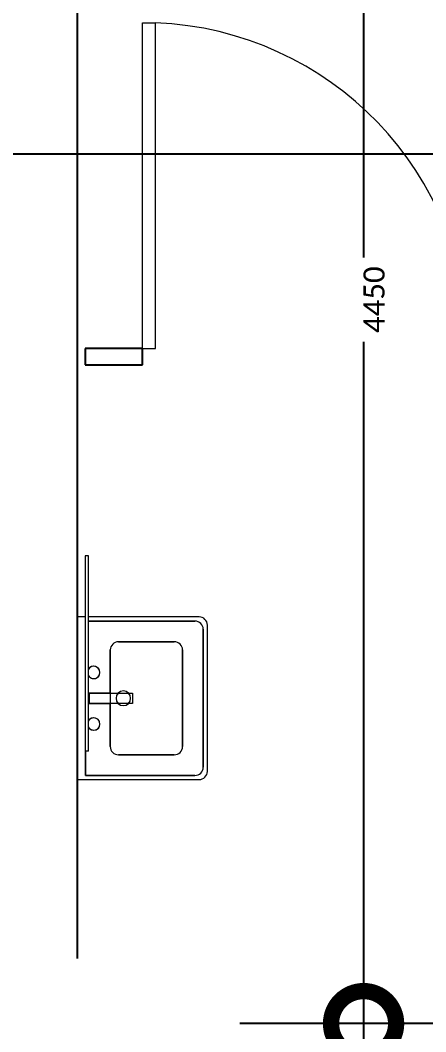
# Model space of a CAD drawing. Header units: metres. Extents: x 22.6 to 101.3, y 9.4 to 67.4.
# Drawn here: x 50.619 to 51.865, y 45.372 to 48.481 of the extents above; entities that cross this region are included whole.
import ezdxf

# ---------------------------------------------------------------- set-up
doc = ezdxf.new("R2010")
doc.units = ezdxf.units.M
doc.layers.add('00', color=252, linetype='Continuous')
for name, color, linetype, lineweight in [('A-BERG', 1, 'Continuous', 9), ('A-DIM', 7, 'Continuous', 5), ('A-DOOR', 5, 'Continuous', 5), ('A-FIXT', 1, 'Continuous', 9)]:
    doc.layers.add(name, color=color, linetype=linetype, lineweight=lineweight)
doc.styles.add('Calibri', font='calibri.ttf', dxfattribs={"height": 0.212639})
doc.dimstyles.new('ECG_Dimn-Detl-100', dxfattribs={"dimscale": 0.3048, "dimtxt": 0.25, "dimasz": 1.312336, "dimexe": 0.492126, "dimexo": 0.0625, "dimgap": 0, "dimtad": 1, "dimdec": 0, "dimlfac": 1000, "dimzin": 0, "dimdsep": 46, "dimtxsty": 'Calibri', "dimblk1": 'DOTSMALL', "dimblk2": 'DOTSMALL', "dimsah": 1, "dimcen": 0.09, "dimdle": 0.492126, "dimazin": 0, "dimtfac": 1, "dimtdec": 4, "dimtix": 1, "dimtmove": 0, "dimatfit": 3, "dimfxl": 0.492126, "dimfxlon": 1, "dimtvp": 1, "dimtolj": 1, "dimtzin": 0, "dimarcsym": 2})

# ---------------------------------------------------------------- blocks, each defined once
blk = doc.blocks.new('Single-Flush-Partition - 1000_ 2201-2763526-GROUND FLOOR PLAN')
at = {"layer": 'A-DOOR'}
for p, q in [((0.46, -0.025), (0.46, -1.0259)), ((0.5, -0.025), (0.46, -0.025)), ((0.5, -0.025), (0.5, -1.0259)), ((0.5, -1.0259), (0.46, -1.0259))]:
    blk.add_line(p, q, dxfattribs=at)
blk.add_arc((0.5, -0.025), 1.0017, 180, 267.7114, dxfattribs=at)
blk = doc.blocks.new('ECG_HC SINK - 19_ x 17_-V62-GROUND FLOOR PLAN')
at = {"layer": 'A-FIXT'}
for p, q in [((0.5182, 0.5), (0.069, 0.5)), ((0.5182, 0.5), (0.069, 0.5)), ((0.0436, 0.4746), (0.0436, 0.135)), ((0.0436, 0.4746), (0.0436, 0.135)), ((0.5055, 0.4873), (0.0817, 0.4873)), ((0.0817, 0.4873), (0.5055, 0.4873)), ((0.5055, 0.4873), (0.0817, 0.4873)), ((0.5436, 0.1), (0.5436, 0.4746)), ((0.5436, 0.1), (0.5436, 0.4746)), ((0.0563, 0.4619), (0.0563, 0.135)), ((0.0563, 0.135), (0.0563, 0.4619)), ((0.0563, 0.4619), (0.0563, 0.135)), ((0.5309, 0.1254), (0.5309, 0.4619)), ((0.5309, 0.4619), (0.5309, 0.1254)), ((0.5309, 0.1254), (0.5309, 0.4619)), ((0.1452, 0.4238), (0.442, 0.4238)), ((0.442, 0.4238), (0.1452, 0.4238)), ((0.442, 0.4238), (0.1452, 0.4238)), ((0.1198, 0.227), (0.1198, 0.3984)), ((0.1198, 0.3984), (0.1198, 0.227)), ((0.1198, 0.3984), (0.1198, 0.227)), ((0.4674, 0.3984), (0.4674, 0.227)), ((0.4674, 0.227), (0.4674, 0.3984)), ((0.4674, 0.227), (0.4674, 0.3984)), ((0.2777, 0.2016), (0.2777, 0.2696)), ((0.2777, 0.2696), (0.3093, 0.2696)), ((0.2777, 0.137), (0.2777, 0.2696)), ((0.2777, 0.2696), (0.3093, 0.2696)), ((0.3093, 0.2696), (0.3093, 0.2016)), ((0.3093, 0.2696), (0.3093, 0.137)), ((0.2777, 0.2016), (0.1452, 0.2016)), ((0.1452, 0.2016), (0.2777, 0.2016)), ((0.1452, 0.2016), (0.442, 0.2016)), ((0.2777, 0.2016), (0.2777, 0.137)), ((0.442, 0.2016), (0.3093, 0.2016)), ((0.3093, 0.137), (0.3093, 0.2016)), ((0.3093, 0.2016), (0.442, 0.2016)), ((0.0436, 0.125), (0.0436, 0.1)), ((0.0436, 0.125), (0.0436, 0.1)), ((0.2777, 0.137), (0.3093, 0.137)), ((0.3093, 0.137), (0.2777, 0.137)), ((0.4561, 0.1254), (0.5309, 0.1254)), ((0.5309, 0.1254), (0.4561, 0.1254)), ((0.4561, 0.1254), (0.5309, 0.1254))]:
    blk.add_line(p, q, dxfattribs=at)
for centre, radius, start, end in [((0.069, 0.4746), 0.0254, 90, 180), ((0.069, 0.4746), 0.0254, 90, 180), ((0.5182, 0.4746), 0.0254, 360, 90), ((0.5182, 0.4746), 0.0254, 360, 90), ((0.0817, 0.4619), 0.0254, 90, 180), ((0.0817, 0.4619), 0.0254, 90, 180), ((0.0817, 0.4619), 0.0254, 90, 180), ((0.5055, 0.4619), 0.0254, 360, 90), ((0.5055, 0.4619), 0.0254, 360, 90), ((0.5055, 0.4619), 0.0254, 360, 90), ((0.1452, 0.3984), 0.0254, 90, 180), ((0.1452, 0.3984), 0.0254, 90, 180), ((0.1452, 0.3984), 0.0254, 90, 180), ((0.442, 0.3984), 0.0254, 0, 90), ((0.442, 0.3984), 0.0254, 0, 90), ((0.442, 0.3984), 0.0254, 360, 90), ((0.2936, 0.2418), 0.0225, 360, 180), ((0.2936, 0.2418), 0.0225, 0, 180), ((0.1452, 0.227), 0.0254, 180, 270), ((0.1452, 0.227), 0.0254, 180, 270), ((0.1452, 0.227), 0.0254, 180, 270), ((0.2936, 0.2418), 0.0225, 180, 360), ((0.2936, 0.2418), 0.0225, 180, 0), ((0.442, 0.227), 0.0254, 270, 0), ((0.442, 0.227), 0.0254, 270, 360), ((0.442, 0.227), 0.0254, 270, 0), ((0.2142, 0.1508), 0.0191, 90, 236.5427), ((0.2142, 0.1508), 0.019, 0, 180), ((0.2142, 0.1508), 0.0191, 303.4573, 90), ((0.3728, 0.1508), 0.019, 90, 236.5427), ((0.3728, 0.1508), 0.019, 0, 180), ((0.3728, 0.1508), 0.0191, 303.4573, 90), ((0.2142, 0.1508), 0.0191, 180, 243.7885), ((0.2142, 0.1508), 0.019, 296.2115, 0), ((0.3728, 0.1508), 0.019, 180, 243.7885), ((0.3728, 0.1508), 0.019, 296.2115, 0)]:
    blk.add_arc(centre, radius, start, end, dxfattribs=at)
blk = doc.blocks.new('MIRROR - MIRROR - 600 X 1501-2754835-GROUND FLOOR PLAN')
at = {"layer": 'A-BERG'}
for p, q in [((0.3, 0), (-0.3, 0)), ((-0.3, -0.01), (-0.3, 0)), ((-0.3, -0.01), (0.3, -0.01)), ((0.3, -0.01), (0.3, 0))]:
    blk.add_line(p, q, dxfattribs=at)
blk = doc.blocks.new('_DotSmall')
at = {"color": 0, "linetype": 'ByBlock', "const_width": 0.5}
blk.add_lwpolyline([(-0.0625, 0, 1), (0.0625, 0, 1)], format="xyb", close=True, dxfattribs=at)

msp = doc.modelspace()

# ---------------------------------------------------------------- linework, layer by layer
at = {"layer": '00', "color": 252}
for p, q in [((50.7939, 49.8473), (50.7939, 45.5973)), ((54.0673, 48.0706), (49.3026, 48.0685)), ((50.9949, 47.4723), (50.8189, 47.4723)), ((50.8189, 47.4723), (50.8189, 47.4223)), ((50.9949, 47.4223), (50.9949, 47.4723)), ((50.8189, 47.4223), (50.9949, 47.4223)), ((52.8939, 45.3973), (51.2939, 45.3973))]:
    msp.add_line(p, q, dxfattribs=at)

# ---------------------------------------------------------------- block references
for name, p, rotation in [('Single-Flush-Partition - 1000_ 2201-2763526-GROUND FLOOR PLAN', (51.4949, 47.4473), 180), ('MIRROR - MIRROR - 600 X 1501-2754835-GROUND FLOOR PLAN', (50.8189, 46.5348), 90.00000000000061), ('ECG_HC SINK - 19_ x 17_-V62-GROUND FLOOR PLAN', (50.6939, 46.6909), 269.9999999999999)]:
    msp.add_blockref(name, p, dxfattribs=dict(at, rotation=rotation))

# ---------------------------------------------------------------- dimensions: what is measured, and where the dimension line sits
at = {"layer": 'A-DIM'}
msp.add_linear_dim(base=(51.6738, 45.3973), p1=(51.8238, 49.8473), p2=(51.8238, 45.3973), angle=90, dimstyle='ECG_Dimn-Detl-100', override={"dimpost": '<>', "dimfxl": 4.45}, dxfattribs=at).render()

doc.saveas('drawing.dxf')
